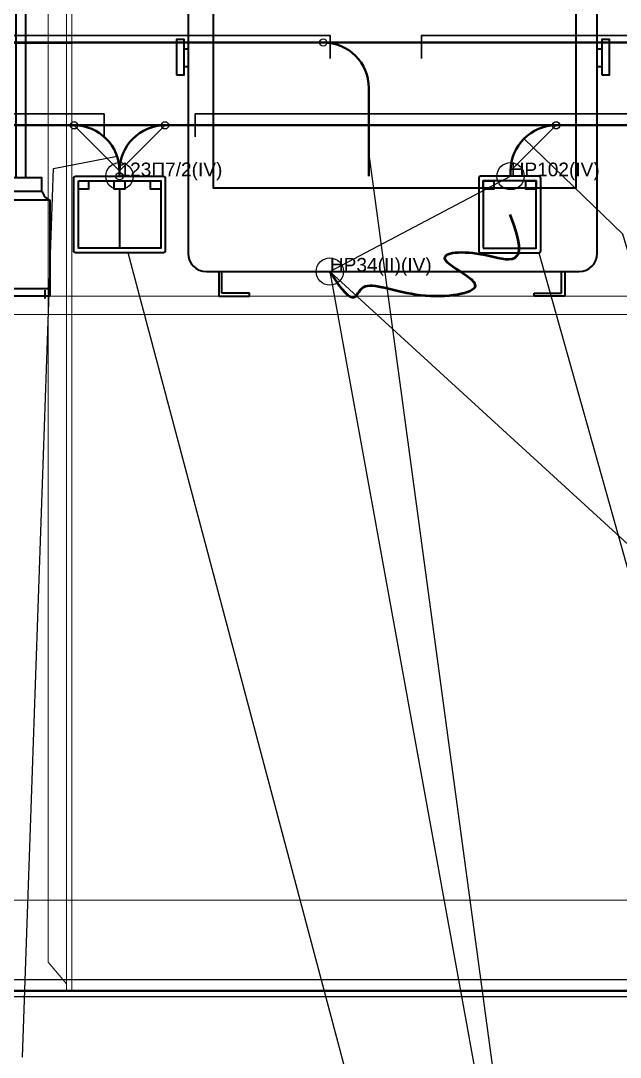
# Model space of a CAD drawing. Header units: millimetres. Extents: x -35117 to 70520, y -28859 to 27816.
# Drawn here: x -9857 to -9199, y -7792 to -6654 of the extents above; entities that cross this region are included whole.
import ezdxf

# ---------------------------------------------------------------- set-up
doc = ezdxf.new("R2010")
doc.units = ezdxf.units.MM
for name, color, linetype in [('CABLE', 6, 'Continuous'), ('EQUIPMENT', 7, 'Continuous'), ('EQUIPMENT_31_22_34_otd', 54, 'Continuous'), ('Kabeli', 7, 'Continuous'), ('KabeliError', 7, 'Continuous'), ('ПозицииОборудования', 7, 'Continuous'), ('ТРАССЫскрытые', 7, 'Continuous'), ('ЭСН', 255, 'Continuous')]:
    doc.layers.add(name, color=color, linetype=linetype)
for name, color, linetype, lineweight in [('Hull', 1, 'Continuous', 40), ('Other', 3, 'Continuous', 60), ('ТРАССЫ', 7, 'Continuous', 40)]:
    doc.layers.add(name, color=color, linetype=linetype, lineweight=lineweight)
doc.styles.get("Standard").update_dxf_attribs({"font": 'arial.ttf'})

# ---------------------------------------------------------------- blocks, each defined once
blk = doc.blocks.new('A$C27F25525')
at = {"layer": 'EQUIPMENT_31_22_34_otd', "linetype": 'Continuous', "lineweight": 35}
for p, q in [((4.31, 47.53), (4.31, 51.21)), ((5.4, 47.58), (5.4, 51.21)), ((3.76, 47.09), (3.76, 44.3)), ((6.17, 47.12), (6.17, 44.35)), ((2.01, 37.13), (2.01, 43.33)), ((8.21, 37.17), (8.21, 43.31)), ((2.22, 36.73), (2.27, 33.85)), ((2.52, 33.98), (2.48, 36.57)), ((4.31, 13.24), (4.31, 36.04)), ((5.4, 13.24), (5.4, 36.01)), ((2.27, 33.85), (0, 28.62)), ((0.25, 28.6), (2.52, 33.98)), ((0, 28.62), (0.25, 28.6)), ((2.02, 0.27), (2.02, 10.84)), ((2.02, 10.83), (8.02, 10.83)), ((8.02, 10.84), (8.02, 0.27)), ((2.02, 1.11), (8.02, 1.11)), ((8.02, 0.27), (2.02, 0.27)), ((2.51, 0.85), (2.51, 0)), ((7.51, 0), (7.51, 0.93))]:
    blk.add_line(p, q, dxfattribs=at)
blk.add_lwpolyline([(2.8, 11.79), (7.16, 11.79), (7.16, 13.27), (2.8, 13.27)], close=True, dxfattribs=at)
for centre, radius, start, end in [((4.86, 51.2), 0.549, 356.5056, 178.9516), ((1.5, 12.03), 1.32, 295.4786, 349.4871), ((8.49, 12.03), 1.32, 190.5129, 244.5214)]:
    blk.add_arc(centre, radius, start, end, dxfattribs=at)
for centre, major_axis, ratio, start_param, end_param in [((4.97, 47.08), (-1.22, 0), 0.440859, 3.153856, 6.270922), ((5.1, 43.23), (-3.1, -0.03), 0.382595, 3.189714, 6.191346)]:
    blk.add_ellipse(centre, major_axis=major_axis, ratio=ratio, start_param=start_param, end_param=end_param, dxfattribs=at)
blk.add_ellipse((5.1, 37.19), major_axis=(-3.1, -0.03), ratio=0.382595, dxfattribs=at)
blk = doc.blocks.new('1090')
at = {"layer": 'EQUIPMENT', "color": 2, "linetype": 'Continuous', "lineweight": 35}
blk.add_lwpolyline([(-48.2, 84), (48.2, 84, -0.414214), (50.2, 82), (50.2, 2, -0.414214), (48.2, 0), (-48.2, 0, -0.414214), (-50.2, 2), (-50.2, 82, -0.414214)], format="xyb", close=True, dxfattribs=at)
for points in [[(-45.2, 79), (45.2, 79), (45.2, 5), (-45.2, 5)], [(-45.2, 79), (-33.9, 79), (-33.9, 69.9), (-45.2, 69.9)], [(-5.7, 79), (5.7, 79), (5.7, 69.9), (-5.7, 69.9)], [(33.9, 79), (45.2, 79), (45.2, 69.9), (33.9, 69.9)]]:
    blk.add_lwpolyline(points, close=True, dxfattribs=at)
blk.add_lwpolyline([(0, 69.9), (0, 5)], dxfattribs=at)
blk = doc.blocks.new('*U58')
at = {"layer": 'ЭСН', "lineweight": 30}
blk.add_lwpolyline([(600, -25), (600, 0), (0, 0), (0, -25)], dxfattribs=at)
blk = doc.blocks.new('*U59')
at = {"layer": 'ЭСН', "lineweight": 30}
blk.add_lwpolyline([(600, -25), (600, 0), (0, 0), (0, -25)], dxfattribs=at)
blk = doc.blocks.new('*U60')
at = {"layer": 'ЭСН', "lineweight": 30}
blk.add_lwpolyline([(600, -25), (600, 0), (0, 0), (0, -25)], dxfattribs=at)
blk = doc.blocks.new('1054')
at = {"layer": 'EQUIPMENT', "color": 2, "linetype": 'Continuous', "lineweight": 35}
blk.add_lwpolyline([(-32, 0), (32, 0, 0.414214), (34, 2), (34, 82, 0.414214), (32, 84), (-32, 84, 0.414214), (-34, 82), (-34, 2, 0.414214)], format="xyb", close=True, dxfattribs=at)
for points in [[(-29, 5), (29, 5), (29, 79), (-29, 79)], [(-29, 79), (-17.6, 79), (-17.6, 69.9), (-29, 69.9)], [(17.6, 79), (29, 79), (29, 69.9), (17.6, 69.9)]]:
    blk.add_lwpolyline(points, close=True, dxfattribs=at)
blk = doc.blocks.new('*U88')
at = {"layer": 'ЭСН', "lineweight": 30}
blk.add_lwpolyline([(700, -25), (700, 0), (0, 0), (0, -25)], dxfattribs=at)

msp = doc.modelspace()

# ---------------------------------------------------------------- linework, layer by layer
msp.add_line((-11700.446, -7706.447), (-6500.653, -7706.447))
at = {"color": 3}
for p, q in [((-6300.653, -7718.447), (-11900.405, -7718.447)), ((-6300.653, -7725.447), (-11900.405, -7725.447))]:
    msp.add_line(p, q, dxfattribs=at)
at = {"layer": 'CABLE', "color": 2, "linetype": 'Continuous', "lineweight": 50}
msp.add_lwpolyline([(-9914.38, -6521.144), (-9914.38, -6628.108, 0.41421356), (-9864.38, -6678.108), (-9799.653, -6678.108)], format="xyb", dxfattribs=at)
at = {"layer": 'CABLE', "color": 6, "linetype": 'Continuous', "lineweight": 50}
msp.add_open_spline([(-9319.887, -6866.902), (-9294.757, -6929.53), (-9348.887, -6903.902), (-9417.412, -6911.042), (-9327.133, -6948.983), (-9420.766, -6963.757), (-9495.25, -6929.53), (-9486.602, -6976.447), (-9517.265, -6929.53)], degree=3, dxfattribs=at)
at = {"layer": 'EQUIPMENT_31_22_34_otd', "linetype": 'Continuous', "lineweight": 35}
for p, q in [((-9677.016, -6684.949), (-9672.78, -6684.949)), ((-9223.78, -6684.949), (-9218.772, -6684.949)), ((-9210.358, -6684.949), (-9210.283, -6684.949)), ((-9677.016, -6704.369), (-9672.78, -6704.369)), ((-9223.78, -6704.369), (-9218.772, -6704.369)), ((-9210.358, -6704.369), (-9210.283, -6704.369)), ((-9639.136, -6929.53), (-9639.136, -6956.447)), ((-9635.778, -6953.092), (-9635.778, -6929.53)), ((-9262.903, -6953.092), (-9262.903, -6929.53)), ((-9259.544, -6929.53), (-9259.544, -6956.447)), ((-9639.136, -6956.447), (-9605.549, -6956.447)), ((-9605.549, -6953.092), (-9635.778, -6953.092)), ((-9605.549, -6956.447), (-9605.549, -6953.092)), ((-9293.131, -6956.447), (-9293.131, -6953.092)), ((-9293.131, -6953.092), (-9262.903, -6953.092)), ((-9259.544, -6956.447), (-9293.131, -6956.447))]:
    msp.add_line(p, q, dxfattribs=at)
msp.add_lwpolyline([(-9672.78, -6531.53), (-9672.78, -6909.53, 0.41421356), (-9652.78, -6929.53), (-9243.78, -6929.53, 0.41421356), (-9223.78, -6909.53), (-9223.78, -6531.53, 0.41421356), (-9243.78, -6511.53), (-9652.78, -6511.53, 0.41421356)], format="xyb", close=True, dxfattribs=at)
msp.add_lwpolyline([(-9645.522, -6539.16), (-9645.522, -6837.749), (-9247.034, -6837.749), (-9247.034, -6539.16), (-9645.522, -6539.16)], dxfattribs=at)
for points in [[(-9685.431, -6713.696), (-9677.016, -6713.696), (-9677.016, -6674.63), (-9685.431, -6674.63)], [(-9218.772, -6713.696), (-9210.358, -6713.696), (-9210.358, -6674.63), (-9218.772, -6674.63)]]:
    msp.add_lwpolyline(points, close=True, dxfattribs=at)
at = {"layer": 'Hull', "color": 86, "linetype": 'Continuous', "lineweight": 20}
for points in [[(-9806.405, -7711.274), (-9806.405, -5232.576), (-9826.406, -5256.411), (-9826.406, -7687.439), (-9806.405, -7711.274)], [(-9800.405, -5225.425), (-9800.405, -7718.425), (-9806.405, -7718.425), (-9806.405, -5225.425), (-9800.405, -5225.425)]]:
    msp.add_lwpolyline(points, dxfattribs=at)
msp.add_lwpolyline([(-6400.405, -7719.426), (-11163.406, -7719.426), (-11163.406, -7569.426), (-11148.403, -7569.426, 0.13165163), (-11111.8, -7606.029, 0.13165265), (-11061.8, -7619.426), (-6547.628, -7619.426), (-6400.405, -7704.425), (-6400.405, -7719.426)], format="xyb", dxfattribs=at)
at = {"layer": 'Kabeli', "color": 231}
for points in [[(-9318.896, -6824.902), (-9318.896, -6824.902), (-9318.896, -6818.995), (-9268.896, -6768.995), (-9268.896, -6768.995), (-9268.896, -6768.995), (-8841.242, -6768.995), (-8610.092, -6768.995), (-8610.092, -6768.995), (-8560.092, -6718.995), (-8560.092, -5836.535), (-8560.092, -5736.535), (-8560.092, -5310.136), (-8559.757, -5309.946)], [(-9748.137, -6824.902), (-9748.137, -6824.902), (-9748.137, -6818.995), (-9698.137, -6768.995), (-9698.137, -6768.995), (-9698.137, -6768.995), (-9268.896, -6768.995), (-8841.242, -6768.995), (-8610.092, -6768.995), (-8610.092, -6768.995), (-8560.092, -6718.995), (-8560.092, -5836.535), (-8560.092, -5836.535), (-8560.092, -5836.535), (-8510.092, -5786.535), (-8510.092, -5786.535), (-8510.092, -5786.535), (-8497.243, -5786.535), (-8447.243, -5836.535), (-8447.243, -5873.758), (-8447.243, -5873.758)], [(-9748.137, -6824.902), (-9748.137, -6824.902), (-9748.137, -6818.995), (-9798.137, -6768.995), (-9798.137, -6768.995), (-9798.137, -6768.995), (-10017.962, -6768.995), (-10081.763, -6768.995), (-10081.763, -6768.995), (-10899.366, -6768.995), (-10949.366, -6818.995), (-10949.366, -6824.902), (-10949.366, -6824.902)]]:
    msp.add_lwpolyline(points, dxfattribs=at)
at = {"layer": 'Kabeli', "color": 2}
msp.add_circle((-9524.49, -6678.108), 4, dxfattribs=at)
at = {"layer": 'Kabeli', "color": 6}
for centre in [(-9798.137, -6768.995), (-9698.137, -6768.995), (-9268.896, -6768.995), (-9748.137, -6824.902), (-9748.137, -6824.902), (-9748.137, -6824.902), (-9748.137, -6824.902)]:
    msp.add_circle(centre, 4, dxfattribs=at)
at = {"layer": 'KabeliError', "color": 231}
msp.add_lwpolyline([(-9517.265, -6929.53), (-9318.896, -6824.902)], dxfattribs=at)
at = {"layer": 'KabeliError', "color": 5}
msp.add_lwpolyline([(-9517.265, -6929.53), (-1528.263, -14239.448)], dxfattribs=at)
msp.add_lwpolyline([(-9517.265, -6929.53), (-1528.263, -14239.448)], dxfattribs=at)
at = {"layer": 'Other', "color": 251, "linetype": 'Continuous', "lineweight": 20}
for p, q in [((-10200.446, -6956.447), (-9655.502, -6956.447)), ((-9655.502, -6956.447), (-8700.108, -6956.447)), ((-9658.657, -6976.447), (-10200.446, -6976.447)), ((-9100.108, -6976.447), (-9658.657, -6976.447))]:
    msp.add_line(p, q, dxfattribs=at)
at = {"layer": 'ПозицииОборудования', "color": 1}
for points in [[(-8786.631, -8257.378), (-9195.757, -6888.591), (-9304.251, -6783.639)], [(-9517.265, -6929.53), (-9279.089, -8240.55), (-9474.49, -6798.095)], [(-9854.58, -7791.775), (-9820.762, -6816.514), (-9750.773, -6802.975)], [(-9448.08, -8001.73), (-9738.627, -6908.902)], [(-9287.887, -6908.902), (-8898.548, -8294.408)]]:
    msp.add_lwpolyline(points, dxfattribs=at)
at = {"layer": 'ТРАССЫ', "color": 2, "ltscale": 200}
for points in [[(-9871.895, -6678.108), (-9524.49, -6678.108, -0.41421356), (-9474.49, -6728.108), (-9474.49, -6824.902)], [(-9524.49, -6678.108), (-8980.266, -6678.108, -0.41421356), (-8930.266, -6728.108), (-8930.266, -6808.229, -0.41421356), (-8980.266, -6858.229), (-9021.821, -6858.229)]]:
    msp.add_lwpolyline(points, format="xyb", dxfattribs=at)
at = {"layer": 'ТРАССЫ', "color": 6}
msp.add_lwpolyline([(-10081.763, -6768.995), (-8610.092, -6768.995)], dxfattribs=at)
for points in [[(-9798.137, -6768.995), (-9798.137, -6768.995, -0.41421356), (-9748.137, -6818.995), (-9748.137, -6824.902)], [(-9748.137, -6824.902), (-9748.137, -6818.995, -0.41421356), (-9698.137, -6768.995), (-9698.137, -6768.995)], [(-9268.896, -6768.995), (-9268.896, -6768.995, 0.41421356), (-9318.896, -6818.995), (-9318.896, -6824.902)]]:
    msp.add_lwpolyline(points, format="xyb", dxfattribs=at)
at = {"layer": 'ТРАССЫскрытые', "color": 6}
for centre in [(-9748.137, -6824.902), (-9318.896, -6824.902)]:
    msp.add_circle(centre, 15, dxfattribs=at)
at = {"layer": 'ТРАССЫскрытые', "color": 52}
msp.add_circle((-9517.265, -6929.53), 15, dxfattribs=at)

# ---------------------------------------------------------------- block references
at = {"color": 2}
msp.add_blockref('1090', (-9748.137, -6908.902), dxfattribs=at)
msp.add_blockref('1054', (-9319.887, -6908.902))
at = {"layer": 'EQUIPMENT_31_22_34_otd', "linetype": 'Continuous', "lineweight": 35, "xscale": 10, "yscale": 10, "zscale": 10}
msp.add_blockref('A$C27F25525', (-9904.825, -6959.142), dxfattribs=at)
at = {"layer": 'ЭСН'}
for name, p in [('*U58', (-10116.847, -6670.522)), ('*U88', (-9416.847, -6670.522)), ('*U59', (-10364.995, -6756.495)), ('*U60', (-9664.995, -6756.495))]:
    msp.add_blockref(name, p, dxfattribs=at)

# ---------------------------------------------------------------- texts
at = {"layer": 'ТРАССЫскрытые', "color": 6}
for s, p in [('123П7/2(IV)', (-9748.137, -6824.902)), ('НР102(IV)', (-9318.896, -6824.902))]:
    msp.add_text(s, height=15, dxfattribs=at).set_placement(p)
at = {"layer": 'ТРАССЫскрытые', "color": 52}
msp.add_text('НР34(II)(IV)', height=15, dxfattribs=at).set_placement((-9517.265, -6929.53))

doc.saveas('drawing.dxf')
